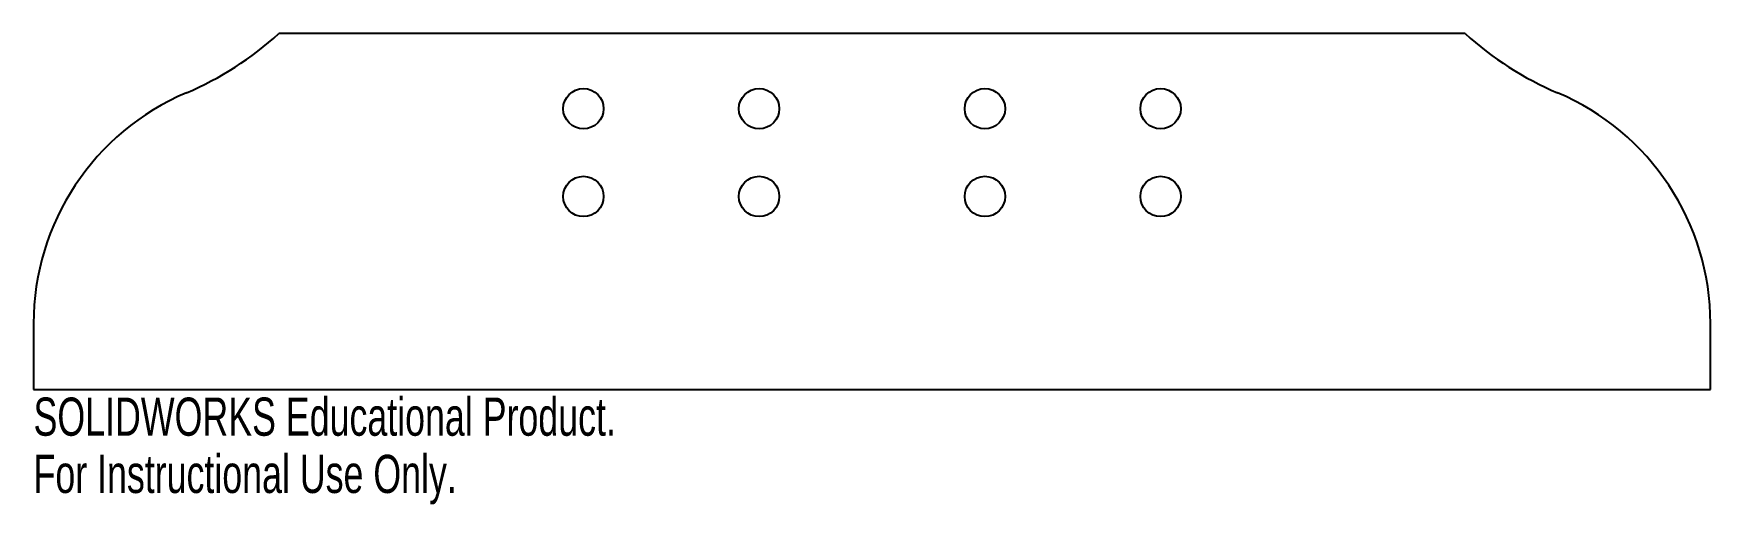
# Model space of a CAD drawing. Header units: inches. Extents: x -4.18 to 4.18, y -3.53 to -1.19.
import ezdxf

# ---------------------------------------------------------------- set-up
doc = ezdxf.new("R2010")
doc.units = ezdxf.units.IN
doc.header["$MEASUREMENT"] = 0
doc.styles.add('SLDTEXTSTYLE0', font='TXT', dxfattribs={"width": 0.7})

msp = doc.modelspace()

# ---------------------------------------------------------------- linework, layer by layer
at = {"color": 7, "linetype": 'Continuous', "lineweight": 25}
for p, q in [((2.9548, -1.1856), (-2.9548, -1.1856)), ((-4.1768, -2.6318), (-4.1768, -2.9606)), ((4.1768, -2.9606), (4.1768, -2.6318)), ((-4.1768, -2.9606), (4.1768, -2.9606))]:
    msp.add_line(p, q, dxfattribs=at)
for centre in [(-1.4375, -1.5606), (-0.5625, -1.5606), (0.5625, -1.5606), (1.4375, -1.5606), (-1.4375, -1.9981), (-0.5625, -1.9981), (0.5625, -1.9981), (1.4375, -1.9981)]:
    msp.add_circle(centre, 0.1005, dxfattribs=at)
for centre, radius, start, end in [((-4.0509, 0.0153), 1.6259, 293.009, 312.38736), ((4.0509, 0.0153), 1.6259, 227.61264, 246.991), ((-2.9268, -2.6318), 1.25, 113.009, 180), ((2.9268, -2.6318), 1.25, 0, 66.991)]:
    msp.add_arc(centre, radius, start, end, dxfattribs=at)

# ---------------------------------------------------------------- texts
at = {"color": 7, "linetype": 'Continuous', "char_height": 0.1903, "attachment_point": 1, "style": 'SLDTEXTSTYLE0'}
for s, insert in [('SOLIDWORKS Educational Product.', (-4.1768, -3.0007)), ('For Instructional Use Only.', (-4.1768, -3.2862))]:
    msp.add_mtext(s, dxfattribs=dict(at, insert=insert))

doc.saveas('drawing.dxf')
